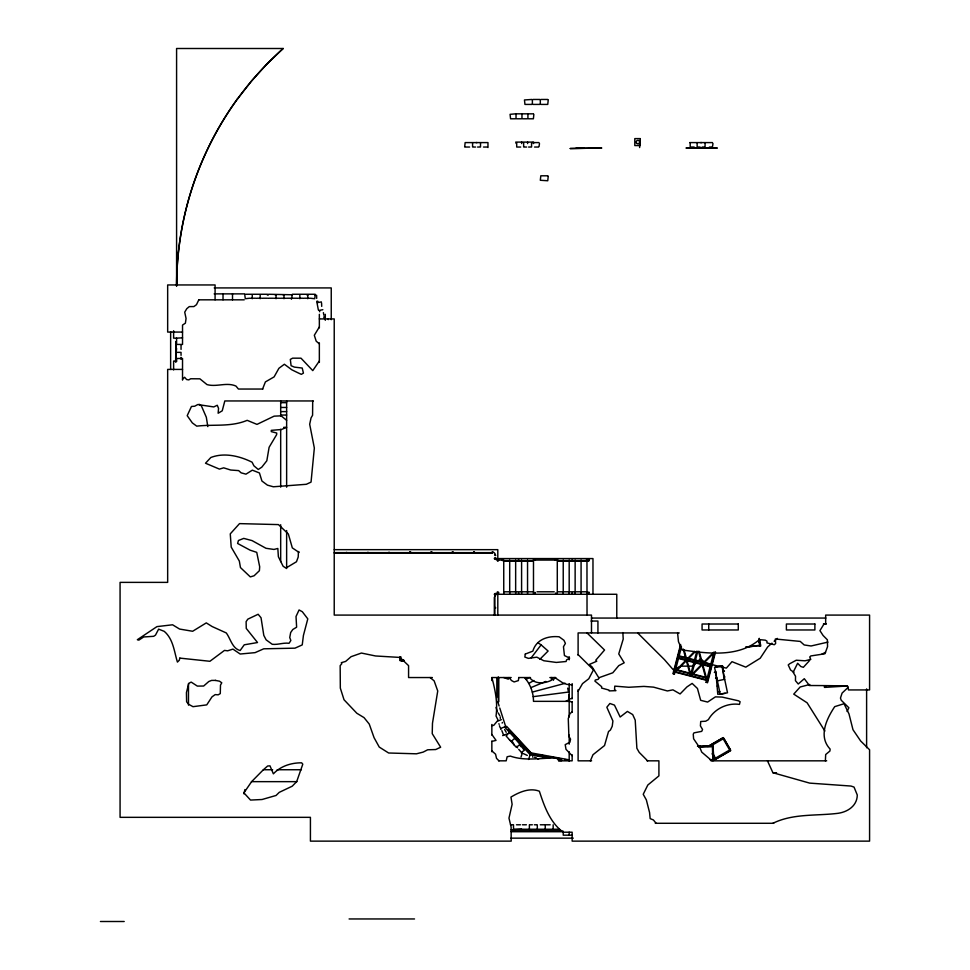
<?xml version="1.0" encoding="UTF-8"?>
<svg xmlns="http://www.w3.org/2000/svg" width="970" height="970" viewBox="0 0 970 970"><rect width="100%" height="100%" fill="white"/><g stroke="black" fill="none" stroke-linecap="round" stroke-linejoin="round"><path stroke-width="1.45" d="M399.895 656.787L399.749 660.497L404.211 660.679M400.743 660.534L403.617 660.279M400.889 656.823L400.768 659.794L403.629 659.915M825.373 760.832L825.688 754.527L829.932 751.022L830.114 749.07C818.098 736.388 826.586 718.855 834.721 706.645L844.045 703.735L848.992 713.908L852.982 729.719L860.657 740.995L869.581 749.774L869.581 841.135L572.154 841.135L572.154 832.212L563.23 832.212C549.99 822.584 544.255 806.167 539.368 791.217C529.717 787.482 519.302 792.066 510.96 797.073L512.124 804.336L508.971 818.11L511.117 827.083L511.19 841.135L310.424 841.135L310.424 817.334L120.074 817.334L120.074 582.376L167.664 582.376L167.664 369.412L182.53 369.412M510.099 740.449L509.444 739.71M512.16 741.262L513.445 743.444M514.064 744.887L514.112 744.184M517.41 747.882L517.446 747.179M518.732 749.349L521.375 752.308L524.297 750.368L521.69 746.706M588.899 560.563L588.899 559.569L588.899 560.563L558.005 560.563M492.784 552.379C490.808 553.13 493.136 550.426 492.687 552.645L334.323 552.633M498.798 560.066C497.949 562.976 495.355 558.49 498.301 559.205M518.78 677.545L518.368 680.601L514.124 681.946L511.529 680.552L508.983 677.545L508.256 679.17L503.745 677.545M502.448 560.199C500.714 559.872 503.818 559.896 502.084 560.199M569.354 759.862L569.135 761.074L569.184 759.837L531.16 752.902L506.631 726.372L504.897 727.379L530.178 754.708L548.875 758.116M243.943 793.86L244.901 789.568M590.39 760.832L592.973 754.745L604.528 745.542L608.517 731.562L610.457 729.986L612.24 726.215L612.907 721.001L606.832 707.239L609.887 703.48L614.459 705.117L620.169 717.012L627.396 711.422L632.682 714.563L635.217 720.128L636.878 748.306L639.194 752.368L647.608 760.832M680.613 644.456L672.986 673.701L674.453 673.98M673.483 673.726L680.843 645.511M674.429 674.077L681.51 646.893M696.787 651.161L690.749 674.332L686.893 660.182L695.114 651.804M697.745 651.404L691.707 674.574L701.977 664.111L698.509 651.379M706.075 682.334L713.944 652.179M710.804 666.196L711.737 664.547M707.069 682.48L714.987 652.107M715.52 652.022L707.518 682.71L706.111 682.237M521.023 757L522.272 753.241M528.565 759.486L529.802 755.715M262.579 389.043L265.392 381.913L274.11 376.893L278.899 368.309L284.368 364.247L291.837 369.812L298.53 373.062L301.343 374.347L303.428 373.111L302.216 368.042L294.468 367.121L291.097 365.714L290.321 359.421L292.613 358.172L301.003 358.185L312.764 370.613L319.348 361.022M495.755 555.361L495.076 554.682L495.197 555.592M496.179 594.768C497.016 592.112 492.602 593.931 495.064 595.228M498.762 593.034C496.87 595.725 496.143 590.184 498.665 592.282M519.096 560.199L518.138 560.199M555.325 559.933L556.295 560.066L555.325 560.199M572.639 560.199L571.682 560.199M500.265 716.903L500.338 718.467M502.133 723.099L502.411 722.456M500.847 729.428L501.138 728.785M501.854 730.64L503.636 735.26M507.334 733.829L502.715 735.624M847.053 711.459L848.871 707.76L841.232 700.267L840.456 698.085L842.093 693.089L848.083 687.439M198.814 299.827L196.473 304.677L193.903 306.568L189.296 306.605L186.761 308.715L184.724 312.17L186.058 318.463L185.391 323.18L182.53 325.059L182.53 344.435L176.588 344.435L176.588 338.142L182.53 337.839M530.178 754.708L531.16 752.902M578.108 691.283L582.521 683.62L588.79 678.757L593.47 669.821L578.108 654.617M319.348 326.987L314.316 335.268L316.196 341.173L319.348 343.829M824.003 624.013L819.929 630.621L823.093 635.483L827.386 639.812L827.555 646.65L824.936 653.78L810.823 655.938L809.707 657.066L810.484 658.278L809.198 660.946L803.342 667.324L800.796 666.487L797.643 663.286L793.145 672.246L795.533 676.272L795.448 680.685L798.249 684.008L804.3 678.709L809.441 685.535C821.845 685.511 833.994 685.741 846.422 685.887L848.107 686.881L848.471 689.937L869.581 689.937L869.581 615.089L825.664 615.089L825.664 624.013M316.608 295.219L316.693 298.396M317.699 301.076L317.881 302.046M319.518 310.812L319.7 311.794M324.113 316.511L323.81 317.578M346.896 552.488L346.205 552.488M368.236 552.379L367.448 552.488M389.491 552.379L388.63 552.379M531.257 657.745L541.114 644.88L537.853 642.686M587.662 592.282C592.015 591.494 586.159 594.78 588.56 593.131M237.444 99.025L251.46 81.104L266.738 64.238L283.167 48.5L176.588 48.5L176.588 286.356M675.181 671.167L686.154 659.976L683.159 648.991M694.556 651.416L686.699 659.43L684.117 649.948M675.544 671.761L686.36 660.728L690.41 675.629M691.367 675.884L702.183 664.862L706.245 679.764M713.69 653.125L702.729 664.304L706.839 679.412M263.367 769.743L251.606 781.65L243.919 792.854L250.515 800.068L262.046 799.51L276.062 795.473L279.239 792.357L292.2 786.209L296.674 781.65L302.798 764.166L301.646 762.82C291.242 762.747 280.609 766.082 273.37 773.842L269.987 765.851L267.635 766.009L263.367 769.743L272.643 769.743M249.775 298.226L245.313 298.724L244.816 295.256M251.751 298.226L250.757 298.226M255.716 298.226L252.746 298.226M259.681 298.226L256.71 298.226M261.67 298.226L260.675 298.226M267.611 298.226L262.664 298.226M273.564 298.226L268.605 298.226M275.553 298.226L274.558 298.226M279.518 298.226L276.535 298.226M283.483 298.226L280.5 298.226M285.459 298.226L284.465 298.226M291.412 299.221L292.406 294.262L315.201 294.262M291.412 298.226L286.453 298.226M297.353 298.226L292.406 298.226M299.342 298.226L298.348 298.226M303.307 298.226L300.336 298.226M307.272 298.226L304.301 298.226M309.26 298.226L308.266 298.226M477.046 142.59L476.064 142.59M520.672 147.04L516.707 147.04L516.707 143.075M690.203 143.075L690.203 147.04L694.168 147.04M701.601 142.59L700.607 142.59M539.781 659.357L548.111 651.028L541.114 644.88M182.53 379.234L184.627 377.257L186.616 379.537L188.786 379.888L190.654 378.761L199.881 378.821L206.998 384.593C216.577 387.309 226.677 381.913 235.965 386.072L238.438 389.043L262.834 389.043M509.129 732.665L506.134 736.012L510.766 741.189M511.469 741.226L514.415 738.582M516.755 747.143L519.702 744.499M522.042 753.047L521.339 753.011M771.974 643.159L767.658 646.966L760.225 658.218L745.784 667.142L731.998 661.685L726.348 668.124L706.002 663.177L700.388 658.715L693.259 666.147L681.182 666.147L673.107 669.615L664.498 659.697L637.86 633.143M774.145 641.243L777.382 638.393M518.974 593.131L518.271 593.131M556.149 593.131L555.446 593.131M572.506 593.131L571.803 593.131M531.014 754.163L530.323 754.163M568.699 694.702L569.184 701.346L533.488 701.346C533.5 693.526 530.917 685.778 526.201 679.546L528.541 677.751M572.154 711.931L569.972 713.593L568.274 718.612L568.893 736.412L570.542 739.116L569.936 742.208L565.207 744.645L565.995 749.301L572.154 755.727M528.795 683.438L533.912 680.491M707.882 746.524L723.341 737.6L730.774 750.477L715.314 759.401L712.344 754.248M710.307 746.257L723.196 738.825L729.634 749.992L715.472 758.164L712.598 753.205M723.838 738.461L730.277 749.616M714.829 758.54L712.283 753.399M821.638 654.362L825.579 652.216M537.647 758.819L538.592 759.122M772.92 823.287C793.193 813.296 816.4 816.049 838.116 813.296C847.841 811.902 857.201 805.694 857.274 795.012L854.036 787.082L850.993 786.052L809.683 783.117L772.92 772.726L767.464 760.832M495.064 557.617C492.602 558.914 497.016 560.745 496.179 558.089M588.026 559.205C590.972 558.49 588.378 562.976 587.529 560.066M530.857 687.645L545.867 681.437M497.646 721.11L501.344 719.679M500.496 728.506L504.194 727.076M599.424 677.545L612.81 672.78L618.751 665.65L624.207 662.789L618.751 653.938L623.213 639.097L622.861 632.573M532.336 692.071L565.207 683.304M809.817 684.493L800.177 686.978L793.739 694.12L807.125 702.813L824.888 731.053M810.847 659.37L805.039 660.8L796.249 660.23L789.58 663.807L788.234 664.959L790.55 669.967L793.921 672.295M572.154 698.376L568.287 699.37L570.384 701.625L572.154 702.074M827.968 642.104L811.065 645.984L804.178 644.953L800.238 641.412L775.321 639L775.636 643.522L774.315 644.735L766.967 642.904L766.991 641.134L765.245 640.164L759.389 639.63C738.425 657.696 707.809 653.586 682.08 649.924L678.466 641.691L677.593 632.937M715.569 672.186L714.356 672.44L715.605 672.392M716.794 677.994L715.581 678.248L716.83 678.2M717.4 680.855L724.675 679.315M718.406 685.644L717.23 686.105L718.443 685.851M719.631 691.452L718.418 691.707L719.667 691.659M317.481 302.628L321.385 301.9M318.936 310.424L322.84 309.697M496.822 701.989L498.774 701.686L498.774 678.006M759.11 645.317L759.364 646.093L760.844 645.899L758.879 642.54M745.881 647.111L760.286 645.474L759.304 645.608M745.918 647.172L760.128 645.232L759.243 638.515M533.221 696.666L568.505 692.046L567.705 688.142M491.851 741.383L496.034 740.389L491.851 734.484M491.851 725.56L493.73 725.366L498.071 720.164L496.046 716.018C497.828 702.995 495.343 690.288 491.851 677.545L511.19 677.545M715.423 666.875L722.832 666.245L723.85 678.091M723.256 671.119L724.481 671.01L723.268 671.325M723.753 677.036L724.99 676.927L723.778 677.242M824.524 687.415L847.537 685.972M697.503 746.269L713.108 745.7L713.641 760.553L710.67 760.662M699.006 746.706L712.356 745.724M699.018 747.203L712.392 746.718L712.865 759.595L709.894 759.704M713.144 746.682L713.605 759.571M531.887 99.461L524.455 99.958L524.952 104.421L531.887 104.421M532.882 99.461L539.817 99.461M540.811 99.461L547.747 99.461M532.882 104.421L539.817 104.421M540.811 104.421L547.747 104.421L548.244 99.958M515.531 113.829L510.074 114.327L510.572 118.789L515.531 118.789M516.525 113.829L521.472 113.829M522.466 113.829L527.425 113.829M528.42 113.829L533.379 113.829M516.525 118.789L521.472 118.789M522.466 118.789L527.425 118.789M528.42 118.789L533.379 118.789L533.864 114.327M532.069 142.59L539.017 142.59M689.706 142.59L712.513 142.59M516.21 143.572L515.713 142.093L533.561 142.093L533.561 143.572M539.502 143.572L539.017 146.555M712.998 143.572L712.513 146.555M465.649 147.04L469.613 147.04M473.578 147.04L475.567 147.04M477.543 147.04L479.532 147.04M483.496 147.04L487.461 147.04M524.637 147.04L526.625 147.04M528.601 147.04L530.59 147.04M534.555 147.04L538.52 147.04M698.133 147.04L700.122 147.04M702.098 147.04L704.087 147.04M709.373 147.04L712.016 147.04M487.958 147.537L487.958 142.59L465.151 142.59L464.654 147.04M547.747 175.8L540.811 175.8L540.314 180.262L547.747 180.76L548.244 176.297M214.212 287.92L331.243 287.92L331.243 319.7M214.164 293.874L244.222 293.874M244.816 294.262L267.611 294.262M268.605 294.262L291.909 294.759M268.108 295.256L267.126 294.759M276.038 295.256L275.056 294.759M283.98 295.256L282.985 294.759M307.769 295.256L306.775 294.759M314.704 294.759L315.699 295.256M198.668 299.827L244.222 299.827M319.348 318.924L334.226 318.924L334.226 615.089L591.494 615.089L591.494 632.937M182.53 332.067L167.664 332.067L167.664 284.95L215.085 284.95L215.085 299.827M176.588 338.142L173.618 338.142L173.618 330.758M177.086 352.365L181.05 352.365M176.091 353.419L176.588 348.472M176.091 358.476L182.53 358.463L182.53 380.131M176.588 361.07L173.618 361.07L173.618 369.909M313.395 400.95L224.81 400.95L222.227 410.819L218.129 413.244L218.553 408.394L217.268 405.266L213.752 406.927L197.759 404.551L194.691 406.224L191.466 406.454L187.198 415.669L192.363 422.932L196.74 426.145C213.8 424.145 230.836 427.2 247.18 420.337L256.989 424.387L274.134 416.154L281.13 415.839L286.635 420.349M280.682 402.671L286.635 402.671M280.682 407.461L286.635 407.461M280.682 411.607L286.635 411.607M280.682 415.051L286.635 415.051M283.652 427.346L286.635 427.346L281.385 429.516L271.273 430.353L271.285 431.614L276.717 433.032L276.656 434.608L269.114 447.279L266.823 460.774L261.779 467.188L258.25 469.468L253.91 465.818L252.091 462.205C239.663 456.033 224.228 452.287 210.842 457.5L205.507 463.224L219.426 469.104L223.694 467.831L230.702 470.026L238.656 470.608L241.13 472.839L245.968 474.148L252.358 470.159L259.451 472.972L261.936 481.035L267.441 485.145L273.358 486.782L306.314 484.297L311.043 482.114L314.341 448.043L309.685 424.242L311.043 417.924L312.582 415.257L312.692 400.95M334.274 549.663L497.804 549.663L497.804 558.574L592.973 558.574L592.973 594.27M334.323 553.13L492.311 553.13M494.845 558.574L495.803 558.574M498.24 560.066L499.138 560.066M500.387 560.066L503.236 560.066M533.136 560.066L558.005 560.066M586.316 560.066L586.959 560.066L587.032 615.089M587.25 560.066L588.499 560.066M502.266 560.563L532.785 560.563M504.461 561.06L532.785 561.06M558.005 561.06L586.316 561.06M504.461 591.797L532.785 591.797M537.016 591.797L554.234 591.797M558.005 591.797L586.316 591.797M495.803 594.016L494.845 594.016L494.833 615.029M591.518 618.06L825.846 618.06M591.045 621.043L597.932 621.043L597.932 632.937M823.421 624.013L826.391 624.013M679.23 632.937L578.108 632.937L578.108 655.247M401.095 660.8L404.066 660.8M432.365 677.545L408.576 677.545L408.576 665.65L399.955 657.43L375.56 655.975L361.41 653.053L351.091 656.678L345.635 661.431L341.307 662.68L341.804 663.71L340.167 665.65L340.325 688.118L344.023 699.758L356.839 713.253L364.029 717.618L369.255 724.081L374.068 737.673L379.258 747.082L388.63 752.999L416.445 753.811L423.162 752.114L427.685 749.786L435.7 749.543L440.647 747.239L432.232 733.659L432.474 723.293L437.737 690.979L434.136 680.855L430.122 677.545M518.623 677.545L530.517 677.545M549.857 677.545L555.798 677.545M215.583 680.406L211.618 680.406L208.768 681.534L203.651 686.032L197.334 686.093L191.199 682.104L188.75 683.341L186.434 692.592L186.616 701.807L188.726 704.341L192.994 706.681L206.755 704.875L211.993 696.86L215.194 694.605L218.177 694.823L220.287 693.611L220.481 685.111L221.766 682.807L219.475 681.182L215.376 680.406M824.233 686.808L825.712 686.808M498.556 760.832L506.182 760.832L507.152 756.745L510.317 756.091C525.109 761.353 541.551 757.825 556.501 758.006L558.999 760.832L559.836 759.643L560.915 760.832M558.72 760.832L572.154 760.832L572.154 754.769M591.591 760.832L578.108 760.832L578.108 689.658M647.014 760.832L658.909 760.832L658.909 775.891L647.814 785.033L643.219 794.284L646.347 799.898L649.56 812.508L650.155 818.607L653.392 819.965L656.12 823.287M826.682 760.832L711.944 760.832L701.746 752.126L700.279 748.549L693.611 738.788L693.247 734.193L693.938 732.871L701.734 731.356L702.559 729.501L700.413 725.887L700.716 721.51L705.687 721.219L708.379 719.643C714.393 708.949 727.221 702.62 739.455 704.402L740.098 701.734L738.546 700.825L722.104 697.078L715.399 696.872L707.627 702.062L700.667 700.316L697.454 688.482L692.131 683.413L686.966 686.905L680.091 693.95L672.962 689.852L667.372 690.955L653.525 687.136L643.922 686.408L628.815 687.269L614.786 686.129L614.531 689.597L615.914 690.652L609.233 690.907L609.039 690.094L601.594 688.057L601.679 686.699L594.962 681.146L595.24 680.043L598.163 679.339L599.011 678.115L592.161 667.02L589.275 664.498L596.756 661.225L595.75 660.23L604.553 650.033L587.032 632.937M277.19 769.743L301.403 769.743M772.92 772.726L776.534 772.726M251.46 781.65L296.856 781.65M655.284 823.287L773.696 823.287M510.535 824.779L512.524 824.779M516.489 824.779L520.453 824.779M522.43 824.779L526.395 824.779M530.36 824.779L532.348 824.779M534.324 824.779L536.313 824.779M540.278 824.779L544.243 824.779M546.231 824.779L550.196 824.779M514.003 829.241L521.436 828.744M521.933 829.241L528.88 829.241M529.862 829.241L536.81 829.241M537.804 829.241L544.74 829.241M545.734 829.241L552.67 829.241M553.664 829.241L559.217 829.241M511.19 829.726L560.26 829.726M511.19 831.217L563.23 831.217M511.19 831.714L563.23 831.714M572.154 835.182L563.23 835.182L563.23 832.212M510.935 838.153L573.282 838.153M349.091 918.954L414.529 918.954M100.419 921.5L124.208 921.5M509.092 733.369L509.796 733.405M519.665 745.19L520.369 745.239M516.088 746.403L516.792 746.439M572.154 684.832L566.844 684.359L562.588 682.759L554.755 677.545L553.288 680.309L551.421 677.545L551.348 680.297C544.449 683.753 534.7 684.42 529.596 677.545M534.979 592.282L535.464 592.912L534.628 593.131M532.384 753.629L535.331 754.163M538.277 754.696L545.637 756.042M548.583 756.576L561.824 758.989M564.77 759.522L567.717 760.068M547.238 756.83L550.172 757.364M530.42 754.26L549.76 757.776M558.938 759.946L561.812 760.48M566.347 700.667L569.184 701.346M714.781 652.907L713.338 652.531L702.522 663.553L699.2 651.367M678.212 655.599L711.786 664.353M678.091 656.072L679.048 656.326M711.665 664.826L679.024 656.423M678.636 657.915L710.295 666.172M677.654 657.769L678.612 658.012M710.27 666.269L711.228 666.523M677.533 658.23L711.107 666.984M674.671 669.215L707.288 677.715M676.939 670.306L707.166 678.188M673.604 671.337L707.676 680.14M673.98 671.846L707.554 680.601M697.782 745.7L700.655 746.463M523.206 753.544L527.292 755.412M534.506 757.267L536.398 757.885M498.204 712.914L499.792 715.666M498.713 723.875L499.356 724.166M504.63 729.573L506.219 732.314M199.105 404.272L201.372 405.848L206.331 417.27L207.81 426.606M496.034 707.385L497.27 711.701M491.851 750.877L495.573 754.199L496.531 758.382L499.016 760.832M310.242 298.226L314.704 298.724L315.201 295.256M512.124 733.041L530.917 753.363M508.122 729.416L518.053 740.159M520.708 743.032L527.268 750.125M527.68 750.574L529.668 752.732M515.118 738.619L519.75 743.796M520.332 745.93L520.987 746.67M511.42 741.929L516.052 747.094M524.661 677.775L526.201 679.546M636.405 142.954L636.684 143.317A1.734 1.734 0 0 0 639.582 142.541A1.734 1.734 0 0 0 637.46 140.407A1.734 1.734 0 0 0 636.684 143.317M758.989 641.897L760.65 644.432M722.698 737.964L708.524 746.148M730.131 750.853L715.957 759.025M588.281 559.714L587.723 560.199M532.627 756.636L532.942 757.267M498.277 701.71L497.319 701.965L498.301 701.843L498.289 676.89M499.429 725.73L500.144 727.585M497.804 701.843L499.126 706.014M499.756 707.979L505.77 726.87M759.134 640.964L759.934 644.141M321.567 302.87L321.713 306.375M323.386 312.619L323.871 315.214M316.717 301.258L318.366 310.024M759.255 638.405L760.286 645.474M725.148 693.283L717.776 694.29L715.811 671.325M495.318 555.107L495.221 554.343A2.971 2.971 0 0 0 493.124 552.233M866.61 688.918L866.61 747.737M710.004 148.034L703.25 148.034M708.743 624.013L708.743 629.966M705.069 143.075L705.069 147.04M698.194 148.034L693.247 148.034M697.139 143.075L697.139 147.04M639.642 142.093L639.642 147.537M616.774 618.06L616.774 594.27L497.804 594.27L497.804 615.089M593.701 148.034L589.542 148.034M584.279 148.034L576.168 148.034M581.078 560.066L581.078 594.27M575.137 560.066L575.137 594.27M572.154 683.607L572.154 698.752M572.154 701.771L572.154 712.368M569.184 560.066L569.184 594.27M569.184 656.726L569.184 659.842M569.184 683.607L569.184 716.915M569.184 735.09L569.184 744.172M569.184 751.738L569.184 759.316M569.184 832.212L569.184 835.182M563.23 560.066L563.23 594.27M557.289 560.066L557.289 594.27M553.167 824.779L553.167 828.744M545.237 824.779L545.237 828.744M540.314 99.958L540.314 103.923M537.307 824.779L537.307 828.744M533.488 560.066L533.488 594.27M532.384 99.958L532.384 103.923M531.572 143.075L531.572 147.04M529.377 824.779L529.377 828.744M527.922 114.327L527.922 118.291M527.607 142.093L527.607 143.572M527.547 560.066L527.547 594.27M523.642 143.075L523.642 147.04M521.969 114.327L521.969 118.291M521.666 142.093L521.666 143.572M521.593 560.066L521.593 594.27M516.028 114.327L516.028 118.291M515.652 560.066L515.652 594.27M513.506 824.779L513.506 828.744M509.699 560.066L509.699 594.27M503.745 560.066L503.745 594.27M497.804 559.593L497.804 560.551M497.549 559.593L497.549 560.551M496.822 678.091L496.822 697.503M495.318 594.501L495.318 595.143M495.318 595.434L495.318 596.101M494.336 597.241L494.336 615.089M491.851 677.545L491.851 680.576M491.851 724.481L491.851 735.09M491.851 741.141L491.851 751.738M480.514 143.075L480.514 147.04M472.584 143.075L472.584 147.04M328.272 318.924L328.272 319.639M325.302 314.316L325.302 320.294M319.348 314.316L319.348 327.848M319.348 342.871L319.348 362.416M307.769 294.759L307.769 298.724M299.839 294.759L299.839 298.724M286.635 400.95L286.635 487.195M286.635 530.554L286.635 568.541M283.98 294.759L283.98 298.724M280.682 400.95L280.682 416.069M280.682 429.274L280.682 487.146M280.682 524.734L280.682 561.606M276.038 294.759L276.038 298.724M260.178 294.759L260.178 298.724M252.248 294.759L252.248 298.724M232.509 293.874L232.509 299.827M223.027 293.874L223.027 299.827M188.483 683.607L188.483 705.105M181.05 345.429L181.05 349.394M181.05 353.359L181.05 355.335M181.05 357.324L181.05 359.312M176.588 358.463L176.588 361.422M176.091 361.895L176.091 341.464L175.594 362.016M170.635 331.667L170.635 369.449M176.552 285.216A318.693 318.693 0 0 1 283.167 48.5M176.673 285.216A331.594 323.786 0 0 1 237.359 98.964M298.445 551.566L298.202 557.035L296.468 561.751L285.895 568.068L283.094 566.225L278.378 556.719L277.832 548.474L273.964 549.444L265.998 548.292L252.054 540.605L243.761 538.399L238.438 540.496L237.614 543.467L250.151 550.184L256.747 552.354L259.693 566.795L259.39 570.712L254.104 575.768L250.321 576.908L240.463 567.571L239.323 561.036L231.212 547.104L230.266 533.864L239.517 523.618L278.475 524.6L288.345 533.997L292.322 547.892L299.051 552.415L298.445 551.566M179.814 658.109L179.304 660.206L177.425 662.098C174.163 651.573 173.315 639.097 164.245 631.349L158.619 629.142L155.491 635.12L153.684 636.308L143.693 636.963L138.855 640.115L137.364 639.703L156.946 626.62L172.575 624.789L179.583 629.057L192.642 631.264L206.283 622.898L212.127 626.535L226.301 632.961C230.569 638.733 232.315 648.639 240.148 650.518L244.246 644.807L257.523 642.54L246.259 628.427L246.113 621.649L247.811 619.163L258.153 614.265L261.039 617.757L263.804 635.386L266.144 639.861L272.255 644.298C277.869 644.953 283.276 642.504 289.072 643.28L290.854 640.503L289.739 637.545L290.673 632.525L292.794 629.506L296.626 627.202L296.02 616.508L299.075 609.96L302.325 611.73L307.793 618.86L303.428 635.423L302.24 644.904L294.977 648.166L263.743 648.809L255.074 652.64L240.184 654.022L232.945 649.112L227.635 650.821L224.494 650.409L209.908 661.285L179.814 658.109M409.837 552.003L410.795 552.257L409.837 552.003M431.08 552.003L432.038 552.257L431.08 552.003M452.335 552.003L453.293 552.257L452.335 552.003M473.59 552.003L474.548 552.257L473.59 552.003M494.845 607.523L495.755 607.899L494.894 607.402M505.285 726.748L506.243 727.003L505.285 726.748M534.506 559.933L535.404 560.308L534.555 559.823M513.676 830.587L514.633 830.853L513.676 830.587M530.044 830.587L531.002 830.853L530.044 830.587M546.401 830.587L547.359 830.853L546.401 830.587M525.291 654.083L524.843 657.042L528.359 658.375L536.798 657.163L543.794 660.74L556.283 662.437L566.08 661.504L566.638 659.842L569.681 658.109L564.431 655.55L563.473 646.735L565.413 643.401L563.934 640.273L559.156 636.805C548.098 635.641 536.228 639.351 532.845 651.125L525.291 654.083M721.838 665.856L714.563 667.384L720.225 694.314L727.512 692.774L721.838 665.856M640.261 138.613L634.804 138.613L634.804 145.561L640.261 145.561L640.261 138.613M601.606 148.034L570.239 148.531L601.606 148.034M717.097 148.034L686.239 148.034L717.036 148.034M738.279 624.013L702.074 624.013L702.074 629.966L738.279 629.966L738.279 624.013M814.885 624.013L786.391 624.013L786.391 629.966L814.885 629.966L814.885 624.013"/></g></svg>
